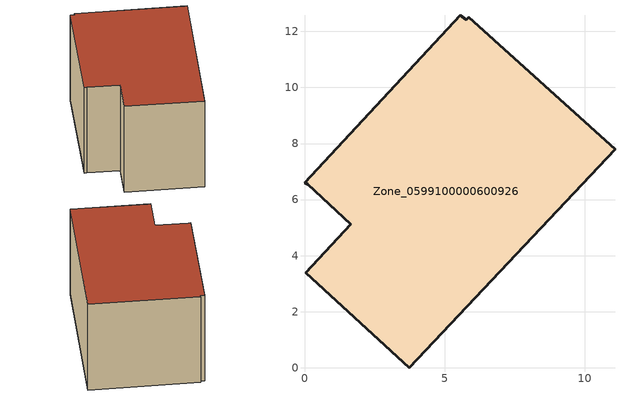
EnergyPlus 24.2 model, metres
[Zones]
Zone_0599100000600926
 floor ground (C_G): 11.08,7.79 3.73,0 0.04,3.39 1.65,5.12 0.12,6.54 0,6.61 5.56,12.58 5.77,12.41 5.86,12.51 z3.23
 wall outside (C_F): 5.86,12.51 5.77,12.41 5.56,12.58 0,6.61 0.12,6.54 1.65,5.12 0.04,3.39 3.73,0 11.08,7.79 5.86,12.51 z3.23:9.61
 roof outside (C_R): 3.73,0 11.08,7.79 5.86,12.51 5.77,12.41 5.56,12.58 0,6.61 0.12,6.54 1.65,5.12 0.04,3.39 z9.61
[BUILDING]
Pand.0599100000600926: North Axis=0; Terrain=City; Loads Convergence Tolerance Value=0.04; Temperature Convergence Tolerance Value=0.4; Solar Distribution=FullExterior; Maximum Number of Warmup Days=25; Minimum Number of Warmup Days=1
[Site:Location]
Rotterdam.The.Hague.AP_ZH_NLD Design_Conditions: Latitude=51.96; Longitude=4.45; Time Zone=1; Elevation=-4.5
[SITE:GROUNDTEMPERATURE:BUILDINGSURFACE]
18, 18, 18, 18, 18, 18, 18, 18, 18, 18, 18, 18
[MATERIAL] Thermal Absorptance=0.9; Solar Absorptance=0.7; Visible Absorptance=0.7
Name | Roughness | Thickness | Conductivity | Density | Specific Heat
G.TC.1946 | MediumSmooth | 0.15 | 1 | 540 | 1210
F.TC.1946 | Rough | 0.3 | 0.857143 | 1920 | 840
R.TC.1946 | MediumRough | 0.2 | 0.909091 | 1500 | 1000
[CONSTRUCTION]
C_G: G.TC.1946
C_F: F.TC.1946
C_R: R.TC.1946
[ZONE]
Zone_0599100000600926: Type=1; Multiplier=1; Ceiling Height=Autocalculate; Volume=Autocalculate; Floor Area=autocalculate; Part of Total Floor Area=Yes
[ZONEINFILTRATION:DESIGNFLOWRATE]
Infil_Zone_0599100000600926: Zone or ZoneList or Space or SpaceList=Zone_0599100000600926; Schedule=AlwaysOn; Design Flow Rate Calculation Method=Flow/Area; Flow Rate per Floor Area=0.003; Constant Term Coefficient=1; Temperature Term Coefficient=0; Velocity Term Coefficient=0; Velocity Squared Term Coefficient=0
[HVACTEMPLATE:ZONE:IDEALLOADSAIRSYSTEM]
Zone_0599100000600926: Maximum Heating Supply Air Temperature=50; Minimum Cooling Supply Air Temperature=13; Maximum Heating Supply Air Humidity Ratio=0.0156; Minimum Cooling Supply Air Humidity Ratio=0.0077; Heating Limit=NoLimit; Cooling Limit=NoLimit; Dehumidification Control Type=ConstantSensibleHeatRatio; Cooling Sensible Heat Ratio=0.7; Dehumidification Setpoint=60; Humidification Control Type=None; Humidification Setpoint=30; Outdoor Air Method=None; Outdoor Air Flow Rate per Person=0.00944; Outdoor Air Flow Rate per Zone Floor Area=0; Outdoor Air Flow Rate per Zone=0; Demand Controlled Ventilation Type=None; Outdoor Air Economizer Type=NoEconomizer; Heat Recovery Type=None; Sensible Heat Recovery Effectiveness=0.7; Latent Heat Recovery Effectiveness=0.65
[ZONECONTROL:THERMOSTAT]
ThermostatControl_Zone_0599100000600926: Zone or ZoneList=Zone_0599100000600926; Control Type Schedule=DualSetpointControlType; Control 1=Thermostat_Zone_0599100000600926; Temperature Difference Between Cutout And Setpoint=0
[THERMOSTATSETPOINT:DUALSETPOINT]
Thermostat_Zone_0599100000600926: Heating Setpoint Temperature Schedule=HeatingSetpoint_Zone_0599100000600926; Cooling Setpoint Temperature Schedule=CoolingSetpoint_Zone_0599100000600926
[SCHEDULE:COMPACT]
HeatingSetpoint_Zone_0599100000600926: Through: 12/31, For: AllDays, Until: 24:00, 21
CoolingSetpoint_Zone_0599100000600926: Through: 12/31, For: AllDays, Until: 24:00, 24
DualSetpointControlType: Through: 12/31, For: AllDays, Until: 24:00, 4
AlwaysOn: Through: 12/31, For: AllDays, Until: 24:00, 1
